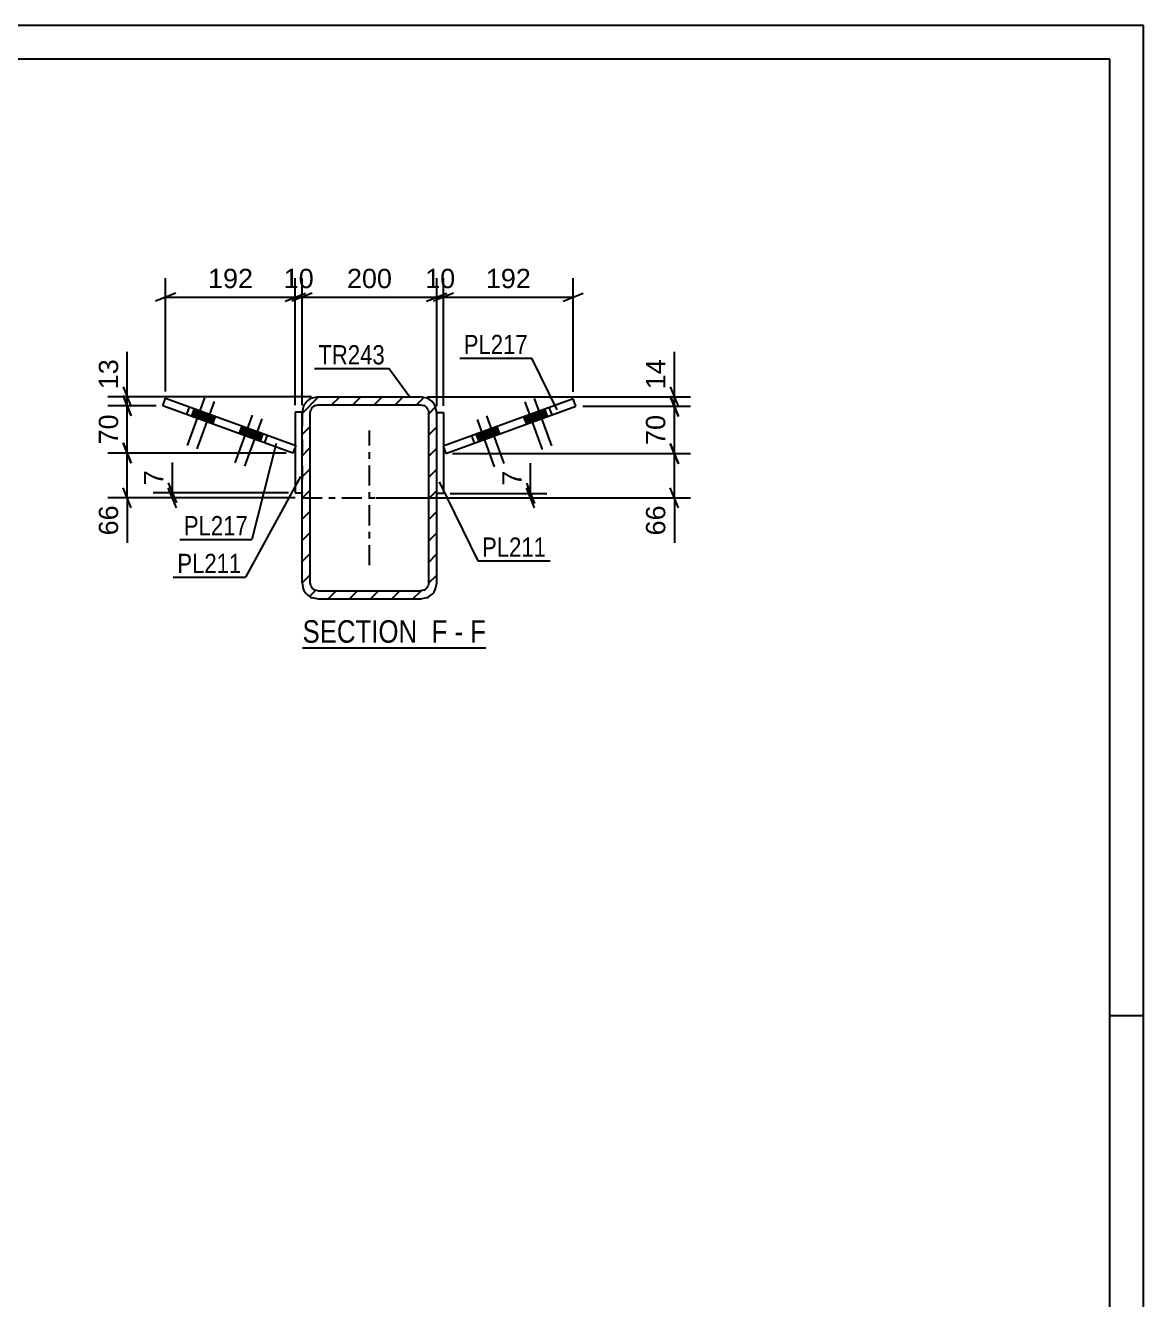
# Model space of a CAD drawing. Header units: millimetres. Extents: x 0 to 841, y 0 to 594.
# Drawn here: x 675 to 841, y 404.9 to 594 of the extents above; entities that cross this region are included whole.
import ezdxf

# ---------------------------------------------------------------- set-up
doc = ezdxf.new("R2010")
doc.units = ezdxf.units.MM
doc.linetypes.add('DXK_LINE_DOT2', pattern=[3.9198, 1.9599, -1.9599])
doc.linetypes.add('DXK_LINE_DOT3', pattern=[5.9187, 2.979, -0.9799, 0.9799, -0.9799])
doc.styles.add('Arial', font='arial.ttf', dxfattribs={"height": 0.2})
doc.styles.add('Arial Narrow', font='ARIALN.TTF', dxfattribs={"height": 0.2})

# ---------------------------------------------------------------- blocks, each defined once
blk = doc.blocks.new('Unknown-318891679-1129')
at = {"color": 5, "linetype": 'Continuous'}
for p, q in [((841, 594), (0, 594)), ((841, 0), (841, 594)), ((836, 589), (5, 589)), ((836, 5), (836, 589)), ((841, 447), (836, 447))]:
    blk.add_line(p, q, dxfattribs=at)
blk = doc.blocks.new('Unknown-318891679-15 - 7120')
at = {"color": 6, "linetype": 'Continuous'}
blk.add_line((716.17, 501.62), (743.38, 501.62), dxfattribs=at)
at = {"color": 0, "linetype": 'Continuous'}
for points in [[(734.28, 502.37), (734.28, 505.87), (716.17, 505.87), (716.17, 502.37)], [(737.67, 502.37), (737.67, 505.87), (735.33, 505.87), (735.33, 502.37)], [(739.99, 502.37), (739.99, 505.87), (738.72, 505.87), (738.72, 502.37)], [(743.38, 502.37), (743.38, 505.87), (741.04, 505.87), (741.04, 502.37)]]:
    blk.add_wipeout(points, dxfattribs=at)
at = {"color": 7, "linetype": 'Continuous', "style": 'Arial Narrow'}
for s, p in [('SECTION ', (716.17, 502.37)), ('F', (735.33, 502.37)), ('F', (741.04, 502.37)), ('-', (738.72, 502.37))]:
    blk.add_text(s, height=3.34, dxfattribs=at).set_placement(p)
blk = doc.blocks.new('Part-318891679-7137 - 7120')
at = {"linetype": 'Continuous'}
h = blk.add_hatch(dxfattribs=at)
h.set_pattern_fill('', scale=0.7, style=0, pattern_type=0)
h.set_pattern_definition([(45, (716.095, 511.2728), (-1.57154, 1.57154), [])])
h.paths.add_polyline_path([(716.09, 536.47), (716.09, 511.27), (716.28, 510.35), (716.8, 509.58), (717.58, 509.06), (718.49, 508.87), (733.69, 508.87), (734.61, 509.06), (735.39, 509.58), (735.91, 510.35), (736.09, 511.27), (736.09, 536.47), (735.91, 537.39), (735.39, 538.17), (734.61, 538.69), (733.69, 538.87), (718.49, 538.87), (717.58, 538.69), (716.8, 538.17), (716.28, 537.39)])
h.paths.add_polyline_path([(717.65, 537.32), (718.04, 537.58), (718.49, 537.67), (733.69, 537.67), (734.15, 537.58), (734.54, 537.32), (734.8, 536.93), (734.89, 536.47), (734.89, 511.27), (734.8, 510.81), (734.54, 510.42), (734.15, 510.16), (733.69, 510.07), (718.49, 510.07), (718.04, 510.16), (717.65, 510.42), (717.39, 510.81), (717.29, 511.27), (717.29, 536.47), (717.39, 536.93)])
at = {"color": 2, "linetype": 'Continuous'}
for p, q in [((716.28, 537.39), (716.09, 536.47)), ((718.49, 538.87), (717.58, 538.69)), ((718.04, 537.58), (718.49, 537.67)), ((718.49, 538.87), (733.69, 538.87)), ((718.49, 537.67), (733.69, 537.67)), ((734.61, 538.69), (733.69, 538.87)), ((733.69, 537.67), (734.15, 537.58)), ((736.09, 536.47), (735.91, 537.39)), ((716.09, 511.27), (716.09, 536.47)), ((717.29, 536.47), (717.39, 536.93)), ((717.29, 511.27), (717.29, 536.47)), ((734.8, 536.93), (734.89, 536.47)), ((734.89, 511.27), (734.89, 536.47)), ((736.09, 511.27), (736.09, 536.47)), ((716.09, 511.27), (716.28, 510.35)), ((717.39, 510.81), (717.29, 511.27)), ((734.89, 511.27), (734.8, 510.81)), ((735.91, 510.35), (736.09, 511.27)), ((717.58, 509.06), (718.49, 508.87)), ((718.49, 510.07), (718.04, 510.16)), ((718.49, 510.07), (733.69, 510.07)), ((718.49, 508.87), (733.69, 508.87)), ((734.15, 510.16), (733.69, 510.07)), ((733.69, 508.87), (734.61, 509.06))]:
    blk.add_line(p, q, dxfattribs=at)
at = {"color": 7, "linetype": 'DXK_LINE_DOT3'}
for p, q in [((726.09, 513.87), (726.09, 533.87)), ((716.09, 523.87), (736.09, 523.87))]:
    blk.add_line(p, q, dxfattribs=at)
at = {"color": 2, "linetype": 'Continuous'}
for centre, radius, start, end in [((718.49, 536.47), 2.4, 112.5, 157.5), ((718.49, 536.47), 1.2, 112.5, 157.5), ((733.69, 536.47), 1.2, 22.5, 67.5), ((733.69, 536.47), 2.4, 22.5, 67.5), ((718.49, 511.27), 1.2, 202.5, 247.5), ((733.69, 511.27), 1.2, 292.5, 337.5), ((718.49, 511.27), 2.4, 202.5, 247.5), ((733.69, 511.27), 2.4, 292.5, 337.5)]:
    blk.add_arc(centre, radius, start, end, dxfattribs=at)
blk = doc.blocks.new('Part-318891679-7167 - 7120')
at = {"color": 2, "linetype": 'Continuous'}
for p, q in [((756.33, 538.59), (737.04, 531.57)), ((737.45, 530.45), (756.75, 537.47)), ((756.75, 537.47), (756.33, 538.59)), ((737.04, 531.57), (737.45, 530.45)), ((741.69, 531.99), (741.28, 533.11))]:
    blk.add_line(p, q, dxfattribs=at)
at = {"color": 7, "linetype": 'DXK_LINE_DOT2'}
blk.add_line((753.21, 536.18), (752.8, 537.31), dxfattribs=at)
blk = doc.blocks.new('Part-318891679-7155 - 7120')
at = {"color": 2, "linetype": 'Continuous'}
for p, q in [((736.09, 536.47), (736.09, 536.54)), ((736.09, 536.54), (737.09, 536.54)), ((737.09, 536.54), (737.09, 524.54)), ((737.09, 524.54), (736.09, 524.54))]:
    blk.add_line(p, q, dxfattribs=at)
at = {"color": 7, "linetype": 'DXK_LINE_DOT2'}
blk.add_line((736.09, 524.54), (736.09, 536.47), dxfattribs=at)
blk = doc.blocks.new('Bolt-318891679-7209 - 7120')
at = {"linetype": 'Continuous'}
for points in [[(701.79, 536.52), (700.09, 537.13), (699.68, 536), (701.38, 535.39)], [(703.2, 536), (701.51, 536.62), (701.1, 535.49), (702.79, 534.87)], [(708.87, 533.94), (707.18, 534.55), (706.77, 533.43), (708.46, 532.81)], [(710.28, 533.42), (708.59, 534.04), (708.18, 532.91), (709.87, 532.3)]]:
    blk.add_hatch(color=1, dxfattribs=at).paths.add_polyline_path(points)
at = {"color": 1, "linetype": 'Continuous'}
for p, q in [((701.62, 538.7), (699.06, 531.66)), ((703.04, 538.19), (700.47, 531.14)), ((700.09, 537.13), (699.68, 536)), ((701.51, 536.62), (701.1, 535.49)), ((701.79, 536.52), (701.38, 535.39)), ((703.2, 536), (702.79, 534.87)), ((708.71, 536.13), (706.14, 529.08)), ((710.12, 535.61), (707.56, 528.56)), ((707.18, 534.55), (706.77, 533.43)), ((708.59, 534.04), (708.18, 532.91)), ((708.87, 533.94), (708.46, 532.81)), ((710.28, 533.42), (709.87, 532.3))]:
    blk.add_line(p, q, dxfattribs=at)
blk = doc.blocks.new('Part-318891679-7160 - 7120')
at = {"color": 2, "linetype": 'Continuous'}
for p, q in [((716.09, 536.62), (715.09, 536.62)), ((715.09, 536.62), (715.09, 524.62)), ((716.09, 536.62), (716.09, 536.47)), ((715.09, 524.62), (716.09, 524.62))]:
    blk.add_line(p, q, dxfattribs=at)
at = {"color": 7, "linetype": 'DXK_LINE_DOT2'}
blk.add_line((716.09, 536.47), (716.09, 524.62), dxfattribs=at)
blk = doc.blocks.new('Part-318891679-7172 - 7120')
at = {"color": 2, "linetype": 'Continuous'}
for p, q in [((695.44, 537.55), (695.85, 538.68)), ((714.74, 530.53), (695.44, 537.55)), ((695.85, 538.68), (715.15, 531.65)), ((710.91, 533.2), (710.5, 532.07)), ((715.15, 531.65), (714.74, 530.53))]:
    blk.add_line(p, q, dxfattribs=at)
at = {"color": 7, "linetype": 'DXK_LINE_DOT2'}
blk.add_line((698.98, 536.26), (699.39, 537.39), dxfattribs=at)
blk = doc.blocks.new('Bolt-318891679-7208 - 7120')
at = {"linetype": 'Continuous'}
for points in [[(750.68, 536.54), (748.99, 535.92), (749.4, 534.79), (751.09, 535.41)], [(752.1, 537.05), (750.4, 536.44), (750.81, 535.31), (752.51, 535.92)], [(743.6, 533.96), (741.91, 533.34), (742.32, 532.22), (744.01, 532.83)], [(745.01, 534.47), (743.32, 533.86), (743.73, 532.73), (745.42, 533.35)]]:
    blk.add_hatch(color=1, dxfattribs=at).paths.add_polyline_path(points)
at = {"color": 1, "linetype": 'Continuous'}
for p, q in [((749.15, 538.11), (751.72, 531.06)), ((750.57, 538.62), (753.13, 531.58)), ((742.07, 535.53), (744.63, 528.48)), ((743.48, 536.04), (746.05, 529)), ((748.99, 535.92), (749.4, 534.79)), ((750.4, 536.44), (750.81, 535.31)), ((750.68, 536.54), (751.09, 535.41)), ((752.1, 537.05), (752.51, 535.92)), ((743.32, 533.86), (743.73, 532.73)), ((743.6, 533.96), (744.01, 532.83)), ((745.01, 534.47), (745.42, 533.35)), ((741.91, 533.34), (742.32, 532.22))]:
    blk.add_line(p, q, dxfattribs=at)
blk = doc.blocks.new('StraightDimension-318891679-7315 - 7120')
at = {"color": 7, "linetype": 'Continuous'}
for p, q in [((736.09, 537.47), (736.09, 556.51)), ((737.09, 537.54), (737.09, 556.51)), ((734.59, 553.06), (737.59, 554.26)), ((738.59, 554.26), (735.59, 553.06)), ((736.09, 553.66), (737.09, 553.66))]:
    blk.add_line(p, q, dxfattribs=at)
at = {"color": 0}
blk.add_wipeout([(739.42, 554.41), (739.42, 558.61), (733.77, 558.61), (733.77, 554.41)], dxfattribs=at)
at = {"color": 3, "style": 'Arial'}
blk.add_text('10', height=2.865, dxfattribs=at).set_placement((734.37, 555.01))
blk = doc.blocks.new('StraightDimension-318891679-7238 - 7120')
at = {"color": 7, "linetype": 'Continuous'}
for p, q in [((749.42, 526.04), (750.62, 523.04)), ((738.09, 524.54), (752.42, 524.54)), ((750.62, 522.38), (749.42, 525.38)), ((750.02, 523.88), (750.02, 524.54)), ((737.17, 523.88), (752.42, 523.88))]:
    blk.add_line(p, q, dxfattribs=at)
at = {"color": 0}
blk.add_wipeout([(749.27, 528.49), (745.07, 528.49), (745.07, 525.07), (749.27, 525.07)], dxfattribs=at)
at = {"color": 7, "linetype": 'Continuous'}
blk.add_line((750.02, 524.54), (750.02, 529.01), dxfattribs=at)
blk.add_line((750.02, 524.54), (750.02, 529.01), dxfattribs=at)
at = {"color": 3, "style": 'Arial'}
blk.add_text('7', height=2.87, rotation=90.0002, dxfattribs=at).set_placement((748.67, 525.67))
blk = doc.blocks.new('StraightDimension-318891679-7337 - 7120')
at = {"color": 7, "linetype": 'Continuous'}
for p, q in [((715.09, 537.62), (715.09, 556.51)), ((716.09, 537.62), (716.09, 556.51)), ((713.59, 553.06), (716.59, 554.26)), ((717.59, 554.26), (714.59, 553.06)), ((715.09, 553.66), (716.09, 553.66))]:
    blk.add_line(p, q, dxfattribs=at)
at = {"color": 0}
blk.add_wipeout([(718.42, 554.41), (718.42, 558.61), (712.77, 558.61), (712.77, 554.41)], dxfattribs=at)
at = {"color": 3, "style": 'Arial'}
blk.add_text('10', height=2.865, dxfattribs=at).set_placement((713.37, 555.01))
blk = doc.blocks.new('StraightDimension-318891679-7300 - 7120')
at = {"color": 7, "linetype": 'Continuous'}
for p, q in [((770.76, 540.37), (771.96, 537.37)), ((734.69, 538.87), (773.76, 538.87)), ((757.75, 537.47), (773.76, 537.47)), ((771.96, 535.97), (770.76, 538.97)), ((771.36, 537.47), (771.36, 538.87))]:
    blk.add_line(p, q, dxfattribs=at)
at = {"color": 0}
blk.add_wipeout([(770.61, 545.05), (766.41, 545.05), (766.41, 539.4), (770.61, 539.4)], dxfattribs=at)
at = {"color": 7, "linetype": 'Continuous'}
blk.add_line((771.36, 538.87), (771.36, 545.57), dxfattribs=at)
blk.add_line((771.36, 538.87), (771.36, 545.57), dxfattribs=at)
at = {"color": 3, "style": 'Arial'}
blk.add_text('14', height=2.865, rotation=90.0002, dxfattribs=at).set_placement((770.01, 540))
blk = doc.blocks.new('StraightDimension-318891679-7345 - 7120')
at = {"color": 7, "linetype": 'Continuous'}
for p, q in [((695.85, 539.68), (695.85, 556.51)), ((715.09, 537.62), (715.09, 556.51)), ((697.35, 554.26), (694.35, 553.06)), ((713.59, 553.06), (716.59, 554.26)), ((695.85, 553.66), (715.09, 553.66))]:
    blk.add_line(p, q, dxfattribs=at)
at = {"color": 0}
blk.add_wipeout([(709.41, 554.41), (709.41, 558.61), (701.54, 558.61), (701.54, 554.41)], dxfattribs=at)
at = {"color": 3, "style": 'Arial'}
blk.add_text('192', height=2.865, dxfattribs=at).set_placement((702.14, 555.01))
blk = doc.blocks.new('StraightDimension-318891679-7247 - 7120')
at = {"color": 7, "linetype": 'Continuous'}
for p, q in [((696.24, 526.12), (697.44, 523.12)), ((714.09, 524.62), (693.99, 524.62)), ((697.44, 522.38), (696.24, 525.38)), ((696.84, 523.88), (696.84, 524.62)), ((715.09, 523.88), (693.99, 523.88))]:
    blk.add_line(p, q, dxfattribs=at)
at = {"color": 0}
blk.add_wipeout([(696.09, 528.57), (691.89, 528.57), (691.89, 525.15), (696.09, 525.15)], dxfattribs=at)
at = {"color": 7, "linetype": 'Continuous'}
blk.add_line((696.84, 524.62), (696.84, 529.1), dxfattribs=at)
blk.add_line((696.84, 524.62), (696.84, 529.1), dxfattribs=at)
at = {"color": 3, "style": 'Arial'}
blk.add_text('7', height=2.87, rotation=90.0002, dxfattribs=at).set_placement((695.49, 525.75))
blk = doc.blocks.new('StraightDimension-318891679-7256 - 7120')
at = {"color": 7, "linetype": 'Continuous'}
for p, q in [((689.54, 532.03), (690.74, 529.03)), ((713.74, 530.53), (687.29, 530.53)), ((690.14, 523.88), (690.14, 530.53)), ((690.74, 522.38), (689.54, 525.38)), ((715.09, 523.88), (687.29, 523.88))]:
    blk.add_line(p, q, dxfattribs=at)
at = {"color": 0}
blk.add_wipeout([(689.39, 523.36), (685.19, 523.36), (685.19, 517.71), (689.39, 517.71)], dxfattribs=at)
at = {"color": 7, "linetype": 'Continuous'}
blk.add_line((690.14, 523.88), (690.14, 517.18), dxfattribs=at)
blk.add_line((690.14, 523.88), (690.14, 517.18), dxfattribs=at)
at = {"color": 3, "style": 'Arial'}
blk.add_text('66', height=2.865, rotation=90.0002, dxfattribs=at).set_placement((688.79, 518.31))
blk = doc.blocks.new('StraightDimension-318891679-7264 - 7120')
at = {"color": 7, "linetype": 'Continuous'}
for p, q in [((689.54, 539.05), (690.74, 536.05)), ((694.44, 537.55), (687.29, 537.55)), ((690.14, 530.53), (690.14, 537.55)), ((690.74, 529.03), (689.54, 532.03)), ((713.74, 530.53), (687.29, 530.53))]:
    blk.add_line(p, q, dxfattribs=at)
at = {"color": 0}
blk.add_wipeout([(689.39, 536.86), (685.19, 536.86), (685.19, 531.21), (689.39, 531.21)], dxfattribs=at)
at = {"color": 3, "style": 'Arial'}
blk.add_text('70', height=2.865, rotation=90.0002, dxfattribs=at).set_placement((688.79, 531.81))
blk = doc.blocks.new('StraightDimension-318891679-7271 - 7120')
at = {"color": 7, "linetype": 'Continuous'}
for p, q in [((689.54, 540.37), (690.74, 537.37)), ((690.74, 536.05), (689.54, 539.05)), ((717.49, 538.87), (687.29, 538.87)), ((694.44, 537.55), (687.29, 537.55)), ((690.14, 537.55), (690.14, 538.87))]:
    blk.add_line(p, q, dxfattribs=at)
at = {"color": 0}
blk.add_wipeout([(689.39, 545.05), (685.19, 545.05), (685.19, 539.4), (689.39, 539.4)], dxfattribs=at)
at = {"color": 7, "linetype": 'Continuous'}
blk.add_line((690.14, 538.87), (690.14, 545.57), dxfattribs=at)
blk.add_line((690.14, 538.87), (690.14, 545.57), dxfattribs=at)
at = {"color": 3, "style": 'Arial'}
blk.add_text('13', height=2.865, rotation=90.0002, dxfattribs=at).set_placement((688.79, 540))
blk = doc.blocks.new('StraightDimension-318891679-7279 - 7120')
at = {"color": 7, "linetype": 'Continuous'}
for p, q in [((770.76, 531.95), (771.96, 528.95)), ((738.45, 530.45), (773.76, 530.45)), ((771.36, 523.87), (771.36, 530.45)), ((771.96, 522.37), (770.76, 525.37)), ((727.09, 523.87), (773.76, 523.87))]:
    blk.add_line(p, q, dxfattribs=at)
at = {"color": 0}
blk.add_wipeout([(770.61, 523.35), (766.41, 523.35), (766.41, 517.7), (770.61, 517.7)], dxfattribs=at)
at = {"color": 7, "linetype": 'Continuous'}
blk.add_line((771.36, 523.87), (771.36, 517.18), dxfattribs=at)
blk.add_line((771.36, 523.87), (771.36, 517.18), dxfattribs=at)
at = {"color": 3, "style": 'Arial'}
blk.add_text('66', height=2.865, rotation=90.0002, dxfattribs=at).set_placement((770.01, 518.3))
blk = doc.blocks.new('StraightDimension-318891679-7292 - 7120')
at = {"color": 7, "linetype": 'Continuous'}
for p, q in [((757.75, 537.47), (773.76, 537.47)), ((770.76, 538.97), (771.96, 535.97)), ((771.36, 530.45), (771.36, 537.47)), ((771.96, 528.95), (770.76, 531.95)), ((738.45, 530.45), (773.76, 530.45))]:
    blk.add_line(p, q, dxfattribs=at)
at = {"color": 0}
blk.add_wipeout([(770.61, 536.78), (766.41, 536.78), (766.41, 531.13), (770.61, 531.13)], dxfattribs=at)
at = {"color": 3, "style": 'Arial'}
blk.add_text('70', height=2.865, rotation=90.0002, dxfattribs=at).set_placement((770.01, 531.73))
blk = doc.blocks.new('StraightDimension-318891679-7309 - 7120')
at = {"color": 7, "linetype": 'Continuous'}
for p, q in [((737.09, 537.54), (737.09, 556.51)), ((756.33, 539.59), (756.33, 556.51)), ((738.59, 554.26), (735.59, 553.06)), ((754.83, 553.06), (757.83, 554.26)), ((737.09, 553.66), (756.33, 553.66))]:
    blk.add_line(p, q, dxfattribs=at)
at = {"color": 0}
blk.add_wipeout([(750.65, 554.41), (750.65, 558.61), (742.78, 558.61), (742.78, 554.41)], dxfattribs=at)
at = {"color": 3, "style": 'Arial'}
blk.add_text('192', height=2.865, dxfattribs=at).set_placement((743.38, 555.01))
blk = doc.blocks.new('StraightDimension-318891679-7326 - 7120')
at = {"color": 7, "linetype": 'Continuous'}
for p, q in [((716.09, 537.62), (716.09, 556.51)), ((736.09, 537.47), (736.09, 556.51)), ((717.59, 554.26), (714.59, 553.06)), ((734.59, 553.06), (737.59, 554.26)), ((716.09, 553.66), (736.09, 553.66))]:
    blk.add_line(p, q, dxfattribs=at)
at = {"color": 0}
blk.add_wipeout([(730.03, 554.41), (730.03, 558.61), (722.16, 558.61), (722.16, 554.41)], dxfattribs=at)
at = {"color": 3, "style": 'Arial'}
blk.add_text('200', height=2.865, dxfattribs=at).set_placement((722.76, 555.01))
blk = doc.blocks.new('Mark-318891679-7133 - 7120')
at = {"color": 0}
blk.add_wipeout([(728.39, 543.68), (728.39, 546.68), (718.52, 546.68), (718.52, 543.68)], dxfattribs=at)
blk.add_wipeout([(728.39, 543.68), (728.39, 546.68), (718.52, 546.68), (718.52, 543.68)], dxfattribs=at)
at = {"color": 30, "linetype": 'Continuous'}
for p in [(717.92, 543.08), (732.07, 538.82)]:
    blk.add_line(p, (728.99, 543.08), dxfattribs=at)
at = {"color": 3, "style": 'Arial Narrow'}
blk.add_text('TR243', height=2.863, dxfattribs=at).set_placement((718.52, 543.68))
blk = doc.blocks.new('Mark-318891679-7151 - 7120')
at = {"color": 0}
blk.add_wipeout([(752.32, 515.13), (752.32, 518.13), (742.81, 518.13), (742.81, 515.13)], dxfattribs=at)
blk.add_wipeout([(752.32, 515.13), (752.32, 518.13), (742.81, 518.13), (742.81, 515.13)], dxfattribs=at)
at = {"color": 30, "linetype": 'Continuous'}
for p, q in [((736.46, 526.27), (742.21, 514.53)), ((742.21, 514.53), (752.92, 514.53))]:
    blk.add_line(p, q, dxfattribs=at)
at = {"color": 3, "style": 'Arial Narrow'}
blk.add_text('PL211', height=2.863, dxfattribs=at).set_placement((742.81, 515.13))
blk = doc.blocks.new('Mark-318891679-7163 - 7120')
at = {"color": 0}
blk.add_wipeout([(749.6, 545.21), (749.6, 548.21), (740.1, 548.21), (740.1, 545.21)], dxfattribs=at)
blk.add_wipeout([(749.6, 545.21), (749.6, 548.21), (740.1, 548.21), (740.1, 545.21)], dxfattribs=at)
at = {"color": 30, "linetype": 'Continuous'}
for p in [(739.5, 544.61), (753.96, 536.96)]:
    blk.add_line(p, (750.2, 544.61), dxfattribs=at)
at = {"color": 3, "style": 'Arial Narrow'}
blk.add_text('PL217', height=2.863, dxfattribs=at).set_placement((740.1, 545.21))
blk = doc.blocks.new('Mark-318891679-7156 - 7120')
at = {"color": 0}
blk.add_wipeout([(707.08, 512.71), (707.08, 515.71), (697.58, 515.71), (697.58, 512.71)], dxfattribs=at)
blk.add_wipeout([(707.08, 512.71), (707.08, 515.71), (697.58, 515.71), (697.58, 512.71)], dxfattribs=at)
at = {"color": 30, "linetype": 'Continuous'}
for p in [(715.87, 527.05), (696.98, 512.11)]:
    blk.add_line(p, (707.68, 512.11), dxfattribs=at)
at = {"color": 3, "style": 'Arial Narrow'}
blk.add_text('PL211', height=2.863, dxfattribs=at).set_placement((697.58, 512.71))
blk = doc.blocks.new('Mark-318891679-7168 - 7120')
at = {"color": 0}
blk.add_wipeout([(708.05, 518.31), (708.05, 521.31), (698.55, 521.31), (698.55, 518.31)], dxfattribs=at)
blk.add_wipeout([(708.05, 518.31), (708.05, 521.31), (698.55, 521.31), (698.55, 518.31)], dxfattribs=at)
at = {"color": 30, "linetype": 'Continuous'}
for p in [(712.24, 531.94), (697.95, 517.71)]:
    blk.add_line(p, (708.65, 517.71), dxfattribs=at)
at = {"color": 3, "style": 'Arial Narrow'}
blk.add_text('PL217', height=2.863, dxfattribs=at).set_placement((698.55, 518.31))

msp = doc.modelspace()

# ---------------------------------------------------------------- block references
for name in ['Unknown-318891679-1129', 'Part-318891679-7172 - 7120', 'Bolt-318891679-7209 - 7120', 'Part-318891679-7137 - 7120', 'Part-318891679-7167 - 7120', 'Bolt-318891679-7208 - 7120', 'Part-318891679-7160 - 7120', 'Part-318891679-7155 - 7120']:
    msp.add_blockref(name, (0, 0))

# ---------------------------------------------------------------- next in the draw order: block references
for name in ['StraightDimension-318891679-7337 - 7120', 'StraightDimension-318891679-7315 - 7120', 'StraightDimension-318891679-7247 - 7120', 'StraightDimension-318891679-7238 - 7120', 'Unknown-318891679-15 - 7120']:
    msp.add_blockref(name, (0, 0))

# ---------------------------------------------------------------- next in the draw order: block references
for name in ['StraightDimension-318891679-7345 - 7120', 'StraightDimension-318891679-7300 - 7120', 'StraightDimension-318891679-7256 - 7120', 'StraightDimension-318891679-7279 - 7120']:
    msp.add_blockref(name, (0, 0))

# ---------------------------------------------------------------- next in the draw order: block references
for name in ['StraightDimension-318891679-7264 - 7120', 'StraightDimension-318891679-7292 - 7120', 'Mark-318891679-7156 - 7120', 'Mark-318891679-7151 - 7120']:
    msp.add_blockref(name, (0, 0))

# ---------------------------------------------------------------- next in the draw order: block references
for name in ['StraightDimension-318891679-7309 - 7120', 'StraightDimension-318891679-7271 - 7120', 'Mark-318891679-7168 - 7120']:
    msp.add_blockref(name, (0, 0))

# ---------------------------------------------------------------- next in the draw order: block references
for name in ['StraightDimension-318891679-7326 - 7120', 'Mark-318891679-7163 - 7120']:
    msp.add_blockref(name, (0, 0))

# ---------------------------------------------------------------- next in the draw order: block references
msp.add_blockref('Mark-318891679-7133 - 7120', (0, 0))

doc.saveas('drawing.dxf')
